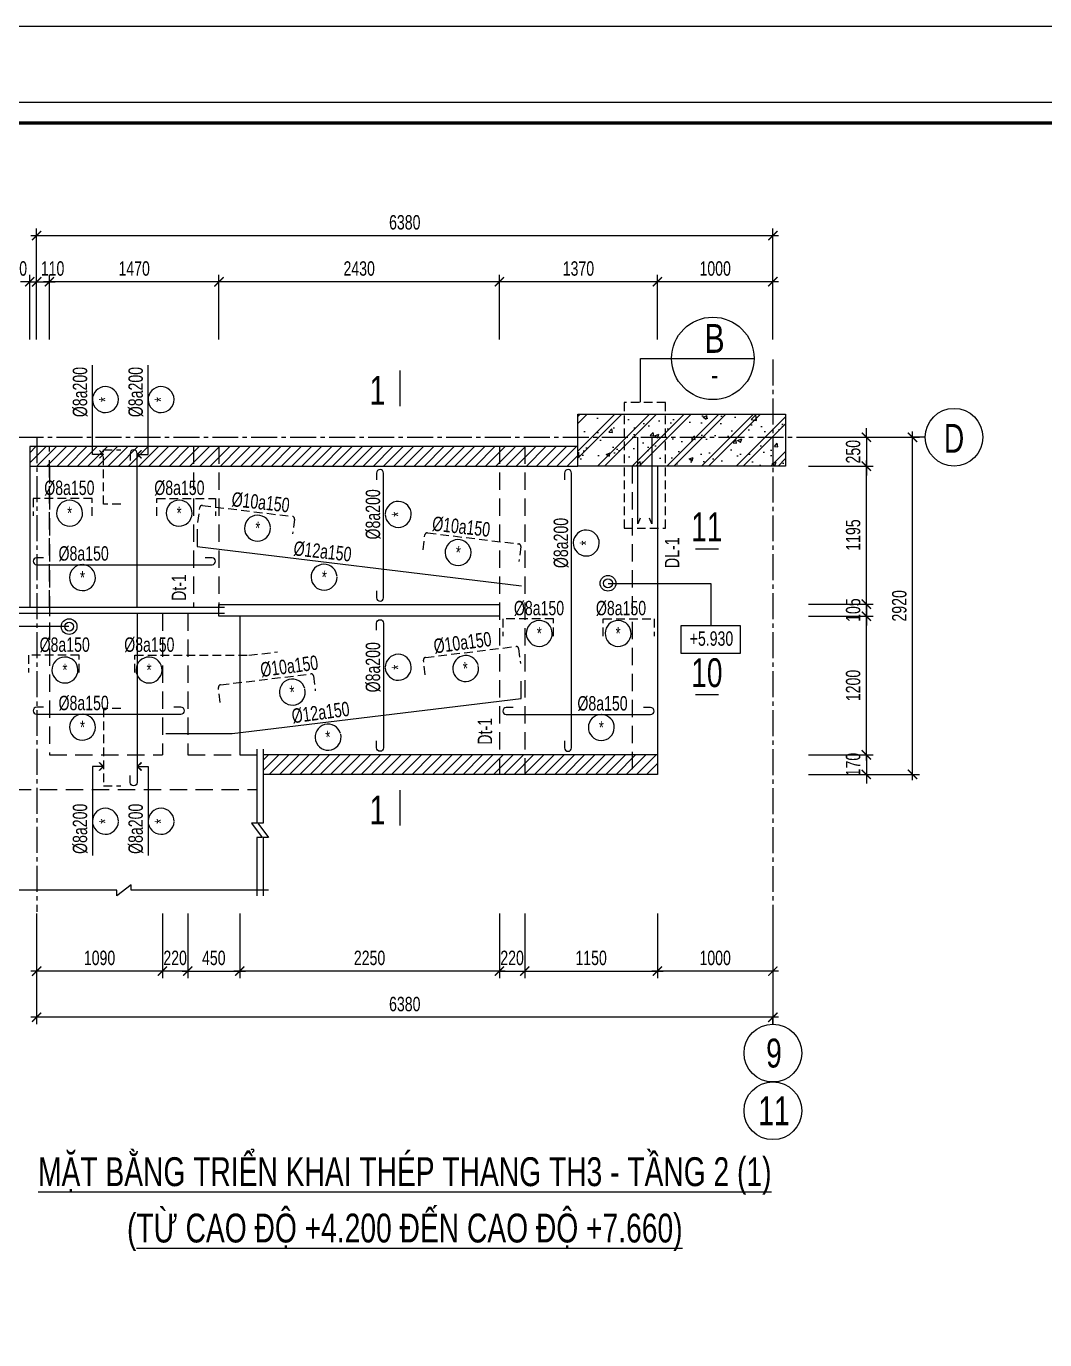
# Model space of a CAD drawing. Header units: millimetres. Extents: x -77370 to 109412, y -14880 to 214694.
# Drawn here: x 5501 to 14327, y 65554 to 76931 of the extents above; entities that cross this region are included whole.
import ezdxf
from ezdxf.enums import TextEntityAlignment as Align

# ---------------------------------------------------------------- set-up
doc = ezdxf.new("R2010")
doc.units = ezdxf.units.MM
doc.header["$LTSCALE"] = 300
doc.header["$MEASUREMENT"] = 0
doc.header["$PDMODE"] = 66
doc.linetypes.add('CENTER2', pattern=[1.125, 0.75, -0.125, 0.125, -0.125])
doc.linetypes.add('HIDDEN', pattern=[0.375, 0.25, -0.125])
doc.layers.get('0').update_dxf_attribs({"linetype": 'CONTINUOUS'})
doc.layers.get('DEFPOINTS').update_dxf_attribs({"linetype": 'CONTINUOUS'})
for name, color, linetype in [('CDC-KHUNGTEN', 7, 'CONTINUOUS'), ('CDC.01.AXIS', 160, 'CENTER2'), ('CDC.02.DIM', 1, 'CONTINUOUS'), ('CDC.03.BORDER', 3, 'CONTINUOUS'), ('CDC.04.HIDDEN', 8, 'HIDDEN'), ('CDC.06.TEXT', 2, 'CONTINUOUS'), ('CDC.09.COLUMN', 4, 'CONTINUOUS'), ('CDC.10.HATCH', 251, 'CONTINUOUS'), ('CDC.11.NOTE', 8, 'CONTINUOUS'), ('CDC.14.STEELNUM', 2, 'CONTINUOUS'), ('KCS_STEEL BOTTOM', 4, 'CONTINUOUS'), ('KCS_STEEL TOP', 4, 'HIDDEN')]:
    doc.layers.add(name, color=color, linetype=linetype)
doc.styles.add('KCS_SMTEXT', font='arial.ttf', dxfattribs={"width": 0.7})
doc.styles.add('SMTEXT', font='arial.ttf', dxfattribs={"width": 0.7})
doc.dimstyles.new('KCS_DIM50', dxfattribs={"dimscale": 2, "dimtxt": 62.5, "dimasz": 40, "dimexe": 30, "dimexo": 0, "dimgap": 25, "dimtad": 1, "dimdec": 0, "dimzin": 13, "dimdsep": 46, "dimtxsty": 'KCS_SMTEXT', "dimblk": 'ARCHTICK', "dimcen": 0, "dimdle": 25, "dimclrd": 1, "dimclre": 1, "dimclrt": 2, "dimadec": 0, "dimazin": 0, "dimtfac": 1, "dimtdec": 0, "dimtix": 1, "dimtmove": 2, "dimatfit": 3, "dimfxl": 1, "dimtolj": 1, "dimtzin": 13, "dimarcsym": 0})
pattern_1 = [(45, (-2630655.8, 965866.525), (-44.1941738, 44.1941738), [])]

# ---------------------------------------------------------------- blocks, each defined once
blk = doc.blocks.new('_ArchTick')
at = {"color": 0, "linetype": 'ByBlock', "const_width": 0.15}
blk.add_lwpolyline([(-0.5, -0.5), (0.5, 0.5)], dxfattribs=at)
blk = doc.blocks.new('*D1')
at = {"layer": 'CDC.02.DIM', "color": 1, "lineweight": -2, "transparency": 16777216}
for p, q in [((5591, 69247), (5591, 68287)), ((11971, 69247), (11971, 68287)), ((12021, 68347), (5541, 68347))]:
    blk.add_line(p, q, dxfattribs=at)
at = {"layer": 'DEFPOINTS', "color": 0, "transparency": 16777216}
for p in [(5591, 69247), (11971, 69247), (5591, 68347)]:
    blk.add_point(p, dxfattribs=at)
at = {"layer": 'CDC.02.DIM', "color": 1, "lineweight": -2, "transparency": 16777216, "xscale": 80, "yscale": 80, "zscale": 80, "rotation": 180}
blk.add_blockref('_ArchTick', (5591, 68347), dxfattribs=at)
at = {"layer": 'CDC.02.DIM', "color": 1, "lineweight": -2, "transparency": 16777216, "xscale": 80, "yscale": 80, "zscale": 80}
blk.add_blockref('_ArchTick', (11971, 68347), dxfattribs=at)
at = {"layer": 'CDC.02.DIM', "color": 2, "transparency": 16777216, "insert": (8781, 68461), "char_height": 125, "attachment_point": 5, "style": 'KCS_SMTEXT'}
blk.add_mtext('\\A1;6380', dxfattribs=at)
blk = doc.blocks.new('*D2')
at = {"layer": 'CDC.02.DIM', "color": 1, "lineweight": -2, "transparency": 16777216}
for p, q in [((6901, 69247), (6901, 68687)), ((7351, 69247), (7351, 68687)), ((6851, 68747), (7401, 68747))]:
    blk.add_line(p, q, dxfattribs=at)
at = {"layer": 'DEFPOINTS', "color": 0, "transparency": 16777216}
for p in [(6901, 69247), (7351, 69247), (7351, 68747)]:
    blk.add_point(p, dxfattribs=at)
at = {"layer": 'CDC.02.DIM', "color": 1, "lineweight": -2, "transparency": 16777216, "xscale": 80, "yscale": 80, "zscale": 80, "rotation": 180}
blk.add_blockref('_ArchTick', (6901, 68747), dxfattribs=at)
at = {"layer": 'CDC.02.DIM', "color": 1, "lineweight": -2, "transparency": 16777216, "xscale": 80, "yscale": 80, "zscale": 80}
blk.add_blockref('_ArchTick', (7351, 68747), dxfattribs=at)
at = {"layer": 'CDC.02.DIM', "color": 2, "transparency": 16777216, "insert": (7126, 68861), "char_height": 125, "attachment_point": 5, "style": 'KCS_SMTEXT'}
blk.add_mtext('\\A1;450', dxfattribs=at)
blk = doc.blocks.new('*D9')
at = {"layer": 'CDC.02.DIM', "color": 1, "lineweight": -2, "transparency": 16777216}
for p, q in [((10971, 69247), (10971, 68687)), ((11971, 69247), (11971, 68687)), ((12021, 68747), (10921, 68747))]:
    blk.add_line(p, q, dxfattribs=at)
at = {"layer": 'DEFPOINTS', "color": 0, "transparency": 16777216}
for p in [(10971, 69247), (11971, 69247), (10971, 68747)]:
    blk.add_point(p, dxfattribs=at)
at = {"layer": 'CDC.02.DIM', "color": 1, "lineweight": -2, "transparency": 16777216, "xscale": 80, "yscale": 80, "zscale": 80, "rotation": 180}
blk.add_blockref('_ArchTick', (10971, 68747), dxfattribs=at)
at = {"layer": 'CDC.02.DIM', "color": 1, "lineweight": -2, "transparency": 16777216, "xscale": 80, "yscale": 80, "zscale": 80}
blk.add_blockref('_ArchTick', (11971, 68747), dxfattribs=at)
at = {"layer": 'CDC.02.DIM', "color": 2, "transparency": 16777216, "insert": (11471, 68861), "char_height": 125, "attachment_point": 5, "style": 'KCS_SMTEXT'}
blk.add_mtext('\\A1;1000', dxfattribs=at)
blk = doc.blocks.new('*D10')
at = {"layer": 'CDC.02.DIM', "color": 1, "lineweight": -2, "transparency": 16777216}
for p, q in [((9821, 69247), (9821, 68687)), ((10971, 69247), (10971, 68687)), ((9771, 68747), (11021, 68747))]:
    blk.add_line(p, q, dxfattribs=at)
at = {"layer": 'DEFPOINTS', "color": 0, "transparency": 16777216}
for p in [(9821, 69247), (10971, 69247), (10971, 68747)]:
    blk.add_point(p, dxfattribs=at)
at = {"layer": 'CDC.02.DIM', "color": 1, "lineweight": -2, "transparency": 16777216, "xscale": 80, "yscale": 80, "zscale": 80, "rotation": 180}
blk.add_blockref('_ArchTick', (9821, 68747), dxfattribs=at)
at = {"layer": 'CDC.02.DIM', "color": 1, "lineweight": -2, "transparency": 16777216, "xscale": 80, "yscale": 80, "zscale": 80}
blk.add_blockref('_ArchTick', (10971, 68747), dxfattribs=at)
at = {"layer": 'CDC.02.DIM', "color": 2, "transparency": 16777216, "insert": (10396, 68861), "char_height": 125, "attachment_point": 5, "style": 'KCS_SMTEXT'}
blk.add_mtext('\\A1;1150', dxfattribs=at)
blk = doc.blocks.new('*D11')
at = {"layer": 'CDC.02.DIM', "color": 1, "lineweight": -2, "transparency": 16777216}
for p, q in [((5591, 69247), (5591, 68687)), ((6681, 69247), (6681, 68687)), ((6731, 68747), (5541, 68747))]:
    blk.add_line(p, q, dxfattribs=at)
at = {"layer": 'DEFPOINTS', "color": 0, "transparency": 16777216}
for p in [(5591, 69247), (6681, 69247), (5591, 68747)]:
    blk.add_point(p, dxfattribs=at)
at = {"layer": 'CDC.02.DIM', "color": 1, "lineweight": -2, "transparency": 16777216, "xscale": 80, "yscale": 80, "zscale": 80, "rotation": 180}
blk.add_blockref('_ArchTick', (5591, 68747), dxfattribs=at)
at = {"layer": 'CDC.02.DIM', "color": 1, "lineweight": -2, "transparency": 16777216, "xscale": 80, "yscale": 80, "zscale": 80}
blk.add_blockref('_ArchTick', (6681, 68747), dxfattribs=at)
at = {"layer": 'CDC.02.DIM', "color": 2, "transparency": 16777216, "insert": (6136, 68861), "char_height": 125, "attachment_point": 5, "style": 'KCS_SMTEXT'}
blk.add_mtext('\\A1;1090', dxfattribs=at)
blk = doc.blocks.new('*D12')
at = {"layer": 'CDC.02.DIM', "color": 1, "lineweight": -2, "transparency": 16777216}
for p, q in [((10971, 74218), (10971, 74778)), ((11971, 74218), (11971, 74778)), ((12021, 74718), (10921, 74718))]:
    blk.add_line(p, q, dxfattribs=at)
at = {"layer": 'DEFPOINTS', "color": 0, "transparency": 16777216}
for p in [(10971, 74718), (10971, 74218), (11971, 74218)]:
    blk.add_point(p, dxfattribs=at)
at = {"layer": 'CDC.02.DIM', "color": 1, "lineweight": -2, "transparency": 16777216, "xscale": 80, "yscale": 80, "zscale": 80, "rotation": 180}
blk.add_blockref('_ArchTick', (10971, 74718), dxfattribs=at)
at = {"layer": 'CDC.02.DIM', "color": 1, "lineweight": -2, "transparency": 16777216, "xscale": 80, "yscale": 80, "zscale": 80}
blk.add_blockref('_ArchTick', (11971, 74718), dxfattribs=at)
at = {"layer": 'CDC.02.DIM', "color": 2, "transparency": 16777216, "insert": (11471, 74832), "char_height": 125, "attachment_point": 5, "style": 'KCS_SMTEXT'}
blk.add_mtext('\\A1;1000', dxfattribs=at)
blk = doc.blocks.new('*D13')
at = {"layer": 'CDC.02.DIM', "color": 1, "lineweight": -2, "transparency": 16777216}
for p, q in [((5541, 75118), (12021, 75118)), ((5591, 74618), (5591, 75178)), ((11971, 74618), (11971, 75178))]:
    blk.add_line(p, q, dxfattribs=at)
at = {"layer": 'DEFPOINTS', "color": 0, "transparency": 16777216}
for p in [(11971, 75118), (5591, 74618), (11971, 74618)]:
    blk.add_point(p, dxfattribs=at)
at = {"layer": 'CDC.02.DIM', "color": 1, "lineweight": -2, "transparency": 16777216, "xscale": 80, "yscale": 80, "zscale": 80, "rotation": 180}
blk.add_blockref('_ArchTick', (5591, 75118), dxfattribs=at)
at = {"layer": 'CDC.02.DIM', "color": 1, "lineweight": -2, "transparency": 16777216, "xscale": 80, "yscale": 80, "zscale": 80}
blk.add_blockref('_ArchTick', (11971, 75118), dxfattribs=at)
at = {"layer": 'CDC.02.DIM', "color": 2, "transparency": 16777216, "insert": (8781, 75232), "char_height": 125, "attachment_point": 5, "style": 'KCS_SMTEXT'}
blk.add_mtext('\\A1;6380', dxfattribs=at)
blk = doc.blocks.new('*D14')
at = {"layer": 'CDC.02.DIM', "color": 1, "lineweight": -2, "transparency": 16777216}
for p, q in [((7171, 74218), (7171, 74778)), ((9601, 74218), (9601, 74778)), ((9651, 74718), (7121, 74718))]:
    blk.add_line(p, q, dxfattribs=at)
at = {"layer": 'DEFPOINTS', "color": 0, "transparency": 16777216}
for p in [(7171, 74718), (7171, 74218), (9601, 74218)]:
    blk.add_point(p, dxfattribs=at)
at = {"layer": 'CDC.02.DIM', "color": 1, "lineweight": -2, "transparency": 16777216, "xscale": 80, "yscale": 80, "zscale": 80, "rotation": 180}
blk.add_blockref('_ArchTick', (7171, 74718), dxfattribs=at)
at = {"layer": 'CDC.02.DIM', "color": 1, "lineweight": -2, "transparency": 16777216, "xscale": 80, "yscale": 80, "zscale": 80}
blk.add_blockref('_ArchTick', (9601, 74718), dxfattribs=at)
at = {"layer": 'CDC.02.DIM', "color": 2, "transparency": 16777216, "insert": (8386, 74832), "char_height": 125, "attachment_point": 5, "style": 'KCS_SMTEXT'}
blk.add_mtext('\\A1;2430', dxfattribs=at)
blk = doc.blocks.new('*D15')
at = {"layer": 'CDC.02.DIM', "color": 1, "lineweight": -2, "transparency": 16777216}
for p, q in [((9601, 74218), (9601, 74778)), ((10971, 74218), (10971, 74778)), ((11021, 74718), (9551, 74718))]:
    blk.add_line(p, q, dxfattribs=at)
at = {"layer": 'DEFPOINTS', "color": 0, "transparency": 16777216}
for p in [(9601, 74718), (9601, 74218), (10971, 74218)]:
    blk.add_point(p, dxfattribs=at)
at = {"layer": 'CDC.02.DIM', "color": 1, "lineweight": -2, "transparency": 16777216, "xscale": 80, "yscale": 80, "zscale": 80, "rotation": 180}
blk.add_blockref('_ArchTick', (9601, 74718), dxfattribs=at)
at = {"layer": 'CDC.02.DIM', "color": 1, "lineweight": -2, "transparency": 16777216, "xscale": 80, "yscale": 80, "zscale": 80}
blk.add_blockref('_ArchTick', (10971, 74718), dxfattribs=at)
at = {"layer": 'CDC.02.DIM', "color": 2, "transparency": 16777216, "insert": (10286, 74832), "char_height": 125, "attachment_point": 5, "style": 'KCS_SMTEXT'}
blk.add_mtext('\\A1;1370', dxfattribs=at)
blk = doc.blocks.new('*D16')
at = {"layer": 'CDC.02.DIM', "color": 1, "lineweight": -2, "transparency": 16777216}
for p, q in [((5701, 74218), (5701, 74778)), ((7171, 74218), (7171, 74778)), ((7221, 74718), (5651, 74718))]:
    blk.add_line(p, q, dxfattribs=at)
at = {"layer": 'DEFPOINTS', "color": 0, "transparency": 16777216}
for p in [(5701, 74718), (5701, 74218), (7171, 74218)]:
    blk.add_point(p, dxfattribs=at)
at = {"layer": 'CDC.02.DIM', "color": 1, "lineweight": -2, "transparency": 16777216, "xscale": 80, "yscale": 80, "zscale": 80, "rotation": 180}
blk.add_blockref('_ArchTick', (5701, 74718), dxfattribs=at)
at = {"layer": 'CDC.02.DIM', "color": 1, "lineweight": -2, "transparency": 16777216, "xscale": 80, "yscale": 80, "zscale": 80}
blk.add_blockref('_ArchTick', (7171, 74718), dxfattribs=at)
at = {"layer": 'CDC.02.DIM', "color": 2, "transparency": 16777216, "insert": (6436, 74832), "char_height": 125, "attachment_point": 5, "style": 'KCS_SMTEXT'}
blk.add_mtext('\\A1;1470', dxfattribs=at)
blk = doc.blocks.new('*D17')
at = {"layer": 'CDC.02.DIM', "color": 1, "lineweight": -2, "transparency": 16777216}
for p, q in [((5531, 74218), (5531, 74778)), ((5591, 74218), (5591, 74778)), ((5531, 74718), (5451, 74718)), ((5531, 74718), (5591, 74718)), ((5591, 74718), (5671, 74718))]:
    blk.add_line(p, q, dxfattribs=at)
at = {"layer": 'DEFPOINTS', "color": 0, "transparency": 16777216}
for p in [(5591, 74718), (5531, 74218), (5591, 74218)]:
    blk.add_point(p, dxfattribs=at)
at = {"layer": 'CDC.02.DIM', "color": 1, "lineweight": -2, "transparency": 16777216, "xscale": 80, "yscale": 80, "zscale": 80}
blk.add_blockref('_ArchTick', (5531, 74718), dxfattribs=at)
at = {"layer": 'CDC.02.DIM', "color": 1, "lineweight": -2, "transparency": 16777216, "xscale": 80, "yscale": 80, "zscale": 80, "rotation": 180}
blk.add_blockref('_ArchTick', (5591, 74718), dxfattribs=at)
at = {"layer": 'CDC.02.DIM', "color": 2, "transparency": 16777216, "insert": (5440, 74832), "char_height": 125, "attachment_point": 5, "style": 'KCS_SMTEXT'}
blk.add_mtext('\\A1;60', dxfattribs=at)
blk = doc.blocks.new('*D18')
at = {"layer": 'CDC.02.DIM', "color": 1, "lineweight": -2, "transparency": 16777216}
for p, q in [((5591, 74218), (5591, 74778)), ((5701, 74218), (5701, 74778)), ((5541, 74718), (5751, 74718))]:
    blk.add_line(p, q, dxfattribs=at)
at = {"layer": 'DEFPOINTS', "color": 0, "transparency": 16777216}
for p in [(5701, 74718), (5591, 74218), (5701, 74218)]:
    blk.add_point(p, dxfattribs=at)
at = {"layer": 'CDC.02.DIM', "color": 1, "lineweight": -2, "transparency": 16777216, "xscale": 80, "yscale": 80, "zscale": 80, "rotation": 180}
blk.add_blockref('_ArchTick', (5591, 74718), dxfattribs=at)
at = {"layer": 'CDC.02.DIM', "color": 1, "lineweight": -2, "transparency": 16777216, "xscale": 80, "yscale": 80, "zscale": 80}
blk.add_blockref('_ArchTick', (5701, 74718), dxfattribs=at)
at = {"layer": 'CDC.02.DIM', "color": 2, "transparency": 16777216, "insert": (5729, 74832), "char_height": 125, "attachment_point": 5, "style": 'KCS_SMTEXT'}
blk.add_mtext('\\A1;110', dxfattribs=at)
blk = doc.blocks.new('*D19')
at = {"layer": 'CDC.02.DIM', "color": 1, "lineweight": -2, "transparency": 16777216}
for p, q in [((9601, 69247), (9601, 68687)), ((9821, 69247), (9821, 68687)), ((9601, 68747), (9521, 68747)), ((9601, 68747), (9821, 68747)), ((9821, 68747), (9901, 68747))]:
    blk.add_line(p, q, dxfattribs=at)
at = {"layer": 'DEFPOINTS', "color": 0, "transparency": 16777216}
for p in [(9601, 69247), (9821, 69247), (9821, 68747)]:
    blk.add_point(p, dxfattribs=at)
at = {"layer": 'CDC.02.DIM', "color": 1, "lineweight": -2, "transparency": 16777216, "xscale": 80, "yscale": 80, "zscale": 80}
blk.add_blockref('_ArchTick', (9601, 68747), dxfattribs=at)
at = {"layer": 'CDC.02.DIM', "color": 1, "lineweight": -2, "transparency": 16777216, "xscale": 80, "yscale": 80, "zscale": 80, "rotation": 180}
blk.add_blockref('_ArchTick', (9821, 68747), dxfattribs=at)
at = {"layer": 'CDC.02.DIM', "color": 2, "transparency": 16777216, "insert": (9711, 68861), "char_height": 125, "attachment_point": 5, "style": 'KCS_SMTEXT'}
blk.add_mtext('\\A1;220', dxfattribs=at)
blk = doc.blocks.new('*D20')
at = {"layer": 'CDC.02.DIM', "color": 1, "lineweight": -2, "transparency": 16777216}
for p, q in [((6681, 69247), (6681, 68687)), ((6901, 69247), (6901, 68687)), ((6681, 68747), (6601, 68747)), ((6901, 68747), (6681, 68747)), ((6901, 68747), (6981, 68747))]:
    blk.add_line(p, q, dxfattribs=at)
at = {"layer": 'DEFPOINTS', "color": 0, "transparency": 16777216}
for p in [(6681, 69247), (6901, 69247), (6681, 68747)]:
    blk.add_point(p, dxfattribs=at)
at = {"layer": 'CDC.02.DIM', "color": 1, "lineweight": -2, "transparency": 16777216, "xscale": 80, "yscale": 80, "zscale": 80}
blk.add_blockref('_ArchTick', (6681, 68747), dxfattribs=at)
at = {"layer": 'CDC.02.DIM', "color": 1, "lineweight": -2, "transparency": 16777216, "xscale": 80, "yscale": 80, "zscale": 80, "rotation": 180}
blk.add_blockref('_ArchTick', (6901, 68747), dxfattribs=at)
at = {"layer": 'CDC.02.DIM', "color": 2, "transparency": 16777216, "insert": (6791, 68861), "char_height": 125, "attachment_point": 5, "style": 'KCS_SMTEXT'}
blk.add_mtext('\\A1;220', dxfattribs=at)
blk = doc.blocks.new('*D131')
at = {"layer": 'CDC.02.DIM', "color": 1, "lineweight": -2, "transparency": 16777216}
for p, q in [((7351, 69247), (7351, 68687)), ((9601, 69247), (9601, 68687)), ((9651, 68747), (7301, 68747))]:
    blk.add_line(p, q, dxfattribs=at)
at = {"layer": 'DEFPOINTS', "color": 0, "transparency": 16777216}
for p in [(7351, 69247), (9601, 69247), (7351, 68747)]:
    blk.add_point(p, dxfattribs=at)
at = {"layer": 'CDC.02.DIM', "color": 1, "lineweight": -2, "transparency": 16777216, "xscale": 80, "yscale": 80, "zscale": 80, "rotation": 180}
blk.add_blockref('_ArchTick', (7351, 68747), dxfattribs=at)
at = {"layer": 'CDC.02.DIM', "color": 1, "lineweight": -2, "transparency": 16777216, "xscale": 80, "yscale": 80, "zscale": 80}
blk.add_blockref('_ArchTick', (9601, 68747), dxfattribs=at)
at = {"layer": 'CDC.02.DIM', "color": 2, "transparency": 16777216, "insert": (8476, 68861), "char_height": 125, "attachment_point": 5, "style": 'KCS_SMTEXT'}
blk.add_mtext('\\A1;2250', dxfattribs=at)
blk = doc.blocks.new('*D144')
at = {"layer": 'CDC.02.DIM', "color": 1, "lineweight": -2, "transparency": 16777216}
for p, q in [((12781, 71876), (12781, 73171)), ((12281, 73121), (12841, 73121)), ((12281, 71926), (12841, 71926))]:
    blk.add_line(p, q, dxfattribs=at)
at = {"layer": 'DEFPOINTS', "color": 0, "transparency": 16777216}
for p in [(12281, 73121), (12781, 73121), (12281, 71926)]:
    blk.add_point(p, dxfattribs=at)
at = {"layer": 'CDC.02.DIM', "color": 1, "lineweight": -2, "transparency": 16777216, "xscale": 80, "yscale": 80, "zscale": 80}
for p, rotation in [((12781, 73121), 90), ((12781, 71926), 270)]:
    blk.add_blockref('_ArchTick', p, dxfattribs=dict(at, rotation=rotation))
at = {"layer": 'CDC.02.DIM', "color": 2, "transparency": 16777216, "insert": (12667, 72524), "char_height": 125, "attachment_point": 5, "rotation": 90, "style": 'KCS_SMTEXT'}
blk.add_mtext('\\A1;1195', dxfattribs=at)
blk = doc.blocks.new('*D145')
at = {"layer": 'CDC.02.DIM', "color": 1, "lineweight": -2, "transparency": 16777216}
for p, q in [((12281, 71926), (12841, 71926)), ((12781, 71926), (12781, 72006)), ((12781, 71926), (12781, 71821)), ((12281, 71821), (12841, 71821)), ((12781, 71821), (12781, 71741))]:
    blk.add_line(p, q, dxfattribs=at)
at = {"layer": 'DEFPOINTS', "color": 0, "transparency": 16777216}
for p in [(12281, 71926), (12281, 71821), (12781, 71821)]:
    blk.add_point(p, dxfattribs=at)
at = {"layer": 'CDC.02.DIM', "color": 1, "lineweight": -2, "transparency": 16777216, "xscale": 80, "yscale": 80, "zscale": 80}
for p, rotation in [((12781, 71926), 270), ((12781, 71821), 90)]:
    blk.add_blockref('_ArchTick', p, dxfattribs=dict(at, rotation=rotation))
at = {"layer": 'CDC.02.DIM', "color": 2, "transparency": 16777216, "insert": (12667, 71874), "char_height": 125, "attachment_point": 5, "rotation": 90, "style": 'KCS_SMTEXT'}
blk.add_mtext('\\A1;105', dxfattribs=at)
blk = doc.blocks.new('*D146')
at = {"layer": 'CDC.02.DIM', "color": 1, "lineweight": -2, "transparency": 16777216}
for p, q in [((12281, 71821), (12841, 71821)), ((12781, 70571), (12781, 71871)), ((12281, 70621), (12841, 70621))]:
    blk.add_line(p, q, dxfattribs=at)
at = {"layer": 'DEFPOINTS', "color": 0, "transparency": 16777216}
for p in [(12281, 71821), (12781, 71821), (12281, 70621)]:
    blk.add_point(p, dxfattribs=at)
at = {"layer": 'CDC.02.DIM', "color": 1, "lineweight": -2, "transparency": 16777216, "xscale": 80, "yscale": 80, "zscale": 80}
for p, rotation in [((12781, 71821), 90), ((12781, 70621), 270)]:
    blk.add_blockref('_ArchTick', p, dxfattribs=dict(at, rotation=rotation))
at = {"layer": 'CDC.02.DIM', "color": 2, "transparency": 16777216, "insert": (12667, 71221), "char_height": 125, "attachment_point": 5, "rotation": 90, "style": 'KCS_SMTEXT'}
blk.add_mtext('\\A1;1200', dxfattribs=at)
blk = doc.blocks.new('*D147')
at = {"layer": 'CDC.02.DIM', "color": 1, "lineweight": -2, "transparency": 16777216}
for p, q in [((13181, 70401), (13181, 73421)), ((12681, 73371), (13241, 73371)), ((12681, 70451), (13241, 70451))]:
    blk.add_line(p, q, dxfattribs=at)
at = {"layer": 'DEFPOINTS', "color": 0, "transparency": 16777216}
for p in [(12681, 73371), (13181, 73371), (12681, 70451)]:
    blk.add_point(p, dxfattribs=at)
at = {"layer": 'CDC.02.DIM', "color": 1, "lineweight": -2, "transparency": 16777216, "xscale": 80, "yscale": 80, "zscale": 80}
for p, rotation in [((13181, 73371), 90), ((13181, 70451), 270)]:
    blk.add_blockref('_ArchTick', p, dxfattribs=dict(at, rotation=rotation))
at = {"layer": 'CDC.02.DIM', "color": 2, "transparency": 16777216, "insert": (13067, 71911), "char_height": 125, "attachment_point": 5, "rotation": 90, "style": 'KCS_SMTEXT'}
blk.add_mtext('\\A1;2920', dxfattribs=at)
blk = doc.blocks.new('*D148')
at = {"layer": 'CDC.02.DIM', "color": 1, "lineweight": -2, "transparency": 16777216}
for p, q in [((12781, 73371), (12781, 73451)), ((12281, 73371), (12841, 73371)), ((12781, 73371), (12781, 73121)), ((12281, 73121), (12841, 73121)), ((12781, 73121), (12781, 73041))]:
    blk.add_line(p, q, dxfattribs=at)
at = {"layer": 'DEFPOINTS', "color": 0, "transparency": 16777216}
for p in [(12281, 73371), (12281, 73121), (12781, 73121)]:
    blk.add_point(p, dxfattribs=at)
at = {"layer": 'CDC.02.DIM', "color": 1, "lineweight": -2, "transparency": 16777216, "xscale": 80, "yscale": 80, "zscale": 80}
for p, rotation in [((12781, 73371), 270), ((12781, 73121), 90)]:
    blk.add_blockref('_ArchTick', p, dxfattribs=dict(at, rotation=rotation))
at = {"layer": 'CDC.02.DIM', "color": 2, "transparency": 16777216, "insert": (12667, 73246), "char_height": 125, "attachment_point": 5, "rotation": 90, "style": 'KCS_SMTEXT'}
blk.add_mtext('\\A1;250', dxfattribs=at)
blk = doc.blocks.new('*D149')
at = {"layer": 'CDC.02.DIM', "color": 1, "lineweight": -2, "transparency": 16777216}
for p, q in [((12781, 70621), (12781, 70701)), ((12281, 70621), (12841, 70621)), ((12781, 70621), (12781, 70451)), ((12281, 70451), (12841, 70451)), ((12781, 70451), (12781, 70371))]:
    blk.add_line(p, q, dxfattribs=at)
at = {"layer": 'DEFPOINTS', "color": 0, "transparency": 16777216}
for p in [(12281, 70621), (12281, 70451), (12781, 70451)]:
    blk.add_point(p, dxfattribs=at)
at = {"layer": 'CDC.02.DIM', "color": 1, "lineweight": -2, "transparency": 16777216, "xscale": 80, "yscale": 80, "zscale": 80}
for p, rotation in [((12781, 70621), 270), ((12781, 70451), 90)]:
    blk.add_blockref('_ArchTick', p, dxfattribs=dict(at, rotation=rotation))
at = {"layer": 'CDC.02.DIM', "color": 2, "transparency": 16777216, "insert": (12667, 70536), "char_height": 125, "attachment_point": 5, "rotation": 90, "style": 'KCS_SMTEXT'}
blk.add_mtext('\\A1;170', dxfattribs=at)
blk = doc.blocks.new('Khung tên chuẩn')
at = {"layer": 'CDC-KHUNGTEN', "color": 8}
blk.add_lwpolyline([(75096, 1100), (83000, 1100), (83000, 58300), (3000, 58300), (3000, 1100), (75096, 1100)], dxfattribs=at)
at = {"layer": 'CDC-KHUNGTEN', "color": 255, "lineweight": 60}
blk.add_lwpolyline([(74900, 1400), (74900, 58000), (3300, 58000), (3300, 1400), (74900, 1400)], close=True, dxfattribs=at)
at = {"layer": 'DEFPOINTS', "color": 1, "ltscale": 0.2}
blk.add_lwpolyline([(0, 0), (0, 59400), (84100, 59400), (84100, 0), (0, 0)], close=True, dxfattribs=at)

msp = doc.modelspace()

# ---------------------------------------------------------------- hatches: boundary and pattern name
at = {"layer": 'CDC.10.HATCH'}
h = msp.add_hatch(dxfattribs=at)
h.set_pattern_fill('BT-01', color=256, scale=50, style=0, pattern_type=2)
h.set_pattern_definition([(50, (-517305.58, -211576.25), (358.63009, -31.37607), [37.5, -412.5]), (355, (-517305.6, -211576.25), (-69.37567, 376.09607), [30, -330]), (100.4514, (-517275.7, -211578.86), (289.2547, 344.71977), [31.8701, -350.57106]), (46.1842, (-517305.6, -211476.25), (533.62052, -82.7595), [56.25, -618.75]), (96.6356, (-517261.1, -211483.14), (467.33135, 487.05894), [47.80514, -525.8565]), (351.1842, (-517305.6, -211476.25), (467.33097, 487.0593), [45, -495]), (21, (-517255.58, -211501.25), (298.45353, -201.30945), [37.5, -412.5]), (326, (-517255.6, -211501.25), (121.65767, 362.57502), [30, -330]), (71.4514, (-517230.7, -211518.02), (420.11131, 161.26525), [31.8701, -350.57106]), (37.5, (-517305.58, -211576.25), (6.079928, 166.446927), [0, -326, 0, -335, 0, -331.25]), (7.5, (-517305.58, -211576.25), (131.53477, 197.205856), [0, -191, 0, -318.5, 0, -126.25]), (327.5, (-517417.08, -211576.25), (266.911218, -11.277436), [0, -125, 0, -390, 0, -517.5]), (317.5, (-517467.08, -211576.25), (291.593085, 50.05249), [0, -162.5, 0, -259, 0, -367.5]), (45, (-517305.58, -211576.25), (-150.26019, 150.26019), []), (45, (-517305.58, -211515), (-150.26019, 150.26019), [])])
h.paths.add_polyline_path([(10281.1, 73121.2), (12081.1, 73121.2), (12081.1, 73571.2), (10281.1, 73571.2)])
h = msp.add_hatch(dxfattribs=at)
h.set_pattern_fill('ANSI31', color=256, scale=500, style=0)
h.set_pattern_definition(pattern_1)
h.paths.add_polyline_path([(5591.1, 73291.2), (5531.3, 73291.2), (5531.3, 73121.2), (5591.1, 73121.2)])
h.paths.add_polyline_path([(5701.3, 73291.2), (5591.1, 73291.2), (5591.1, 73121.2), (5701.3, 73121.2)])
h.paths.add_polyline_path([(6951.1, 73291.2), (5701.3, 73291.2), (5701.3, 73121.2), (6951.1, 73121.2)])
h.paths.add_polyline_path([(7171.1, 73291.2), (6951.1, 73291.2), (6951.1, 73121.2), (7171.1, 73121.2)])
h.paths.add_polyline_path([(9601.1, 73291.2), (7171.1, 73291.2), (7171.1, 73121.2), (9601.1, 73121.2)])
h.paths.add_polyline_path([(9821.1, 73291.2), (9601.1, 73291.2), (9601.1, 73121.2), (9821.1, 73121.2)])
h.paths.add_polyline_path([(10281.1, 73291.2), (9821.1, 73291.2), (9821.1, 73121.2), (10281.1, 73121.2)])
h = msp.add_hatch(dxfattribs=at)
h.set_pattern_fill('ANSI31', color=256, scale=500, style=0)
h.set_pattern_definition(pattern_1)
h.paths.add_polyline_path([(9601.1, 70621.2), (7553.2, 70621.2), (7553.2, 70451.2), (9601.1, 70451.2)])
h.paths.add_polyline_path([(9821.1, 70621.2), (9601.1, 70621.2), (9601.1, 70451.2), (9821.1, 70451.2)])
h.paths.add_polyline_path([(10751.1, 70621.2), (9821.1, 70621.2), (9821.1, 70451.2), (10751.1, 70451.2)])
h.paths.add_polyline_path([(10971.1, 70621.2), (10751.1, 70621.2), (10751.1, 70451.2), (10971.1, 70451.2)])

# ---------------------------------------------------------------- linework, layer by layer
at = {"layer": 'CDC.01.AXIS'}
for p, q in [((11971.1, 74044.9), (11971.1, 69214.5)), ((4075.9, 73371.2), (12512.4, 73371.2)), ((5591.1, 73371.2), (5591.1, 69259.2))]:
    msp.add_line(p, q, dxfattribs=at)
at = {"layer": 'CDC.02.DIM'}
for p, q in [((13291.2, 73371.3, 0), (13181.2, 73371.3, 0)), ((11971.1, 68287.2), (11971.1, 68342.2))]:
    msp.add_line(p, q, dxfattribs=at)
for points in [[(10544.1, 72105.6), (11432.3, 72105.6), (11432.3, 71737.5)], [(5870.7, 71730.6), (4848.4, 71730.6), (4848.4, 71525.9)]]:
    msp.add_lwpolyline(points, dxfattribs=at)
msp.add_lwpolyline([(11174.3, 71500), (11690.3, 71500), (11690.3, 71737.5), (11174.3, 71737.5)], close=True, dxfattribs=at)
for centre, radius in [((13541.2, 73371.3, 0), 250), ((10542.2, 72106.2), 68), ((5872.5, 71731.2), 68), ((11971.1, 68037.2), 250), ((11971.1, 67537.2), 250)]:
    msp.add_circle(centre, radius, dxfattribs=at)
at = {"layer": 'CDC.02.DIM', "color": 3}
for centre in [(10542.2, 72106.2), (5872.5, 71731.2)]:
    msp.add_circle(centre, 38.3, dxfattribs=at)
at = {"layer": 'CDC.03.BORDER'}
for p, q in [((5531.1, 73291.2), (5531.1, 71897.7)), ((5531.3, 73121.2), (10281.1, 73121.2)), ((10971.1, 73121.2), (10971.1, 70451.2)), ((7351.1, 71821.2), (7351.1, 70621.2)), ((10971.1, 70621.2), (7553.2, 70621.2)), ((10971.1, 70621.2), (10971.1, 70451.2)), ((10971.1, 70451.2), (7553.2, 70451.2))]:
    msp.add_line(p, q, dxfattribs=at)
for points in [[(10281.1, 73291.2), (5531.3, 73291.2)], [(7171.1, 71821.2), (7171.1, 71921.2), (9601.1, 71921.2), (9601.1, 71821.2), (7171.1, 71821.2)]]:
    msp.add_lwpolyline(points, dxfattribs=at)
at = {"layer": 'CDC.04.HIDDEN', "ltscale": 2}
for p, q in [((5701.3, 71897.7), (5701.3, 73291.2)), ((6951.1, 73291.2), (6951.1, 71897.7)), ((7171.1, 73291.2), (7171.1, 71897.7)), ((9601.1, 73291.2), (9601.1, 70451.2)), ((9821.1, 73291.2), (9821.1, 70451.2)), ((5701.1, 73121.2), (5701.1, 71897.7)), ((10751.1, 73121.2), (10751.1, 70451.2)), ((5701.1, 71990.9), (5701.1, 70621.2)), ((5701.1, 71844.4), (5701.1, 71820.5)), ((6681.1, 71844.4), (6681.1, 70621.2)), ((6901.1, 71844.4), (6901.1, 70621.2)), ((5701.1, 70621.2), (6681.1, 70621.2)), ((6901.1, 70621.2), (7498.2, 70621.2)), ((4268.9, 70321.2), (7498.2, 70321.2))]:
    msp.add_line(p, q, dxfattribs=at)
at = {"layer": 'CDC.06.TEXT', "color": 4, "linetype": 'ByBlock'}
for p, q in [((8738.6, 73948.7), (8738.6, 73641.9)), ((11501.1, 72401.6), (11300.9, 72401.6)), ((11501.1, 71138.8), (11300.9, 71138.8)), ((8738.6, 70314.4), (8738.6, 70007.6))]:
    msp.add_line(p, q, dxfattribs=at)
at = {"layer": 'CDC.06.TEXT', "color": 8}
msp.add_line((11093.6, 74054.4), (11807.8, 74054.4), dxfattribs=at)
msp.add_circle((11450.7, 74054.4), 357.1, dxfattribs=at)
at = {"layer": 'CDC.09.COLUMN'}
msp.add_lwpolyline([(12081.1, 73571.2), (12081.1, 73121.2), (10281.1, 73121.2), (10281.1, 73571.2)], close=True, dxfattribs=at)
at = {"layer": 'CDC.11.NOTE'}
for points in [[(6170.7, 73223.2), (6136.6, 73257.3), (6134.3, 73255.1), (6167.5, 73223.2), (6134.3, 73191.3), (6136.6, 73189), (6170.7, 73223.2), (6075, 73223.2), (6075, 73994.5)], [(10824.6, 73674), (10824.6, 74054.4), (11093.6, 74054.4)], [(6170.7, 70519.3), (6136.6, 70485.1), (6134.3, 70487.4), (6167.5, 70519.3), (6134.3, 70551.1), (6136.6, 70553.4), (6170.7, 70519.3), (6075, 70519.3), (6075, 69747.9)]]:
    msp.add_lwpolyline(points, dxfattribs=at)
at = {"layer": 'CDC.11.NOTE', "elevation": 0}
for points in [[(6461.7, 73223.2), (6495.9, 73257.3), (6498.2, 73255.1), (6465, 73223.2), (6498.2, 73191.3), (6495.9, 73189), (6461.7, 73223.2), (6557.4, 73223.2), (6557.4, 73994.5)], [(6461.7, 70519.3), (6495.9, 70485.1), (6498.2, 70487.4), (6465, 70519.3), (6498.2, 70551.1), (6495.9, 70553.4), (6461.7, 70519.3), (6557.4, 70519.3), (6557.4, 69747.9)]]:
    msp.add_lwpolyline(points, dxfattribs=at)
at = {"layer": 'CDC.11.NOTE', "linetype": 'HIDDEN'}
msp.add_lwpolyline([(11041.1, 73671.2), (10681.1, 73671.2), (10681.1, 72584.5), (11041.1, 72584.5)], close=True, dxfattribs=at)
at = {"layer": 'CDC.11.NOTE', "color": 1}
for points in [[(7218, 71897.7), (5333.5, 71897.7), (5333.5, 71944.6), (5208.5, 71850.8), (5208.5, 71897.7), (4149.9, 71897.7)], [(7218, 71844.4), (5333.5, 71844.4), (5333.5, 71891.2), (5208.5, 71797.5), (5208.5, 71844.4), (4149.9, 71844.4)], [(7498.2, 70668.1), (7498.2, 70029.9), (7451.4, 70029.9), (7545.1, 69904.9), (7498.2, 69904.9), (7498.2, 69400.4)], [(7553.2, 70668.1), (7553.2, 70029.9), (7506.4, 70029.9), (7600.1, 69904.9), (7553.2, 69904.9), (7553.2, 69400.4)], [(7600.1, 69447.2), (6409.4, 69447.2), (6409.4, 69494.1), (6284.4, 69400.4), (6284.4, 69447.2), (4222, 69447.2)]]:
    msp.add_lwpolyline(points, dxfattribs=at)
at = {"layer": 'CDC.14.STEELNUM', "color": 8}
for centre, start, end in [((6186.9, 73697.5), 2.29244, 0), ((6669.3, 73697.5), 2.29244, 0), ((5876.8, 72713.8, 0), 92.29244, 90), ((6825.4, 72713.8, 0), 90, 87.70756), ((8724.7, 72703.3), 180, 177.70756), ((7505, 72583.8), 2.29244, 0), ((9243.1, 72372.6), 2.29244, 0), ((10353.6, 72455.3), 180, 177.70756), ((5988.2, 72155.2, 0), 90, 87.70756), ((8081.6, 72159.3), 2.29244, 0), ((9946.8, 71671.8, 0), 92.29244, 90), ((10630, 71671.8, 0), 90, 87.70756), ((5836.3, 71355.3, 0), 92.29244, 90), ((6565, 71355.3, 0), 90, 87.70756), ((8724.7, 71378.9), 182.29244, 180), ((9308.5, 71368), 16.15115, 13.85871), ((7806.8, 71163.7), 16.15115, 13.85871), ((5988.2, 70860, 0), 90, 87.70756), ((8117, 70773.5), 16.15115, 13.85871), ((10484.6, 70857, 0), 90, 87.70756), ((6186.9, 70045), 0, 357.70756), ((6669.3, 70045), 0, 357.70756)]:
    msp.add_arc(centre, 112.5, start, end, dxfattribs=at)
at = {"layer": 'KCS_STEEL BOTTOM', "elevation": 0}
for points in [[(10821.6, 72669.8), (10801.1, 72621.2), (10801.1, 73371.2)], [(10921.1, 73371.2), (10921.1, 72622.7), (10901.8, 72669.8)]]:
    msp.add_lwpolyline(points, dxfattribs=at)
at = {"layer": 'KCS_STEEL BOTTOM', "color": 4, "elevation": 0}
for points in [[(6461.7, 71900), (6461.7, 73231.2, 1), (6401.7, 73231.2), (6401.7, 73171.2)], [(8537.2, 72041.2), (8537.2, 71981.2, 1), (8597.2, 71981.2), (8597.2, 73061.2, 1), (8537.2, 73061.2), (8537.2, 73001.2)], [(10166.1, 70741.2), (10166.1, 70681.2, 1), (10226.1, 70681.2), (10226.1, 73061.2, 1), (10166.1, 73061.2), (10166.1, 73001.2)], [(5651.1, 72327.6), (5591.1, 72327.6, 1), (5591.1, 72267.6), (7111.1, 72267.6, 1), (7111.1, 72327.6), (7051.1, 72327.6)], [(6461.7, 71842.5), (6461.7, 70381.2, -1), (6401.7, 70381.2), (6401.7, 70441.2)], [(8537.2, 71701.2), (8537.2, 71761.2, -1), (8597.2, 71761.2), (8597.2, 70681.2, -1), (8537.2, 70681.2), (8537.2, 70741.2)], [(6711.1, 70805), (7281.5, 70805, 0.0302442), (7284.6, 70805.2), (9790.1, 71109.7), (9790.1, 71259.7)], [(5651.1, 71032.4), (5591.1, 71032.4, 1), (5591.1, 70972.4), (6841.1, 70972.4, 1), (6841.1, 71032.4), (6781.1, 71032.4)], [(9721.1, 71029.4), (9661.1, 71029.4, 1), (9661.1, 70969.4), (10911.1, 70969.4, 1), (10911.1, 71029.4), (10851.1, 71029.4)]]:
    msp.add_lwpolyline(points, format="xyb", dxfattribs=at)
at = {"layer": 'KCS_STEEL BOTTOM', "color": 4}
msp.add_lwpolyline([(6980.8, 72575.9), (6980.8, 72425.9), (9791.3, 72084.3)], dxfattribs=at)
at = {"layer": 'KCS_STEEL TOP'}
for points in [[(6320.7, 72792.7), (6170.7, 72792.7), (6170.7, 73261.2), (6320.7, 73261.2)], [(6320.7, 71021.2), (6170.7, 71021.2), (6170.7, 70351.2), (6320.7, 70351.2)]]:
    msp.add_lwpolyline(points, dxfattribs=at)
at = {"layer": 'KCS_STEEL TOP', "elevation": 0}
for points in [[(6071.1, 72691.3), (6071.1, 72841.3), (5561.1, 72841.3), (5561.1, 72691.3)], [(6631.1, 72691.3), (6631.1, 72841.3), (7141.1, 72841.3), (7141.1, 72691.3)], [(10071.1, 71649.3), (10071.1, 71799.3), (9631.1, 71799.3), (9631.1, 71649.3)], [(10501.1, 71649.3), (10501.1, 71799.3), (10941.1, 71799.3), (10941.1, 71649.3)], [(5960.6, 71332.8), (5960.6, 71482.8), (5520.6, 71482.8), (5520.6, 71332.8)], [(6440.6, 71332.8), (6440.6, 71482.8), (7429.9, 71482.8), (7678.1, 71512.9)]]:
    msp.add_lwpolyline(points, dxfattribs=at)
at = {"layer": 'KCS_STEEL TOP', "color": 4, "elevation": 0}
for points in [[(6989.1, 72633.7), (7004.7, 72762.8, -0.4142136), (7027, 72780.2), (7807.4, 72685.4, -0.4142136), (7824.9, 72663.1), (7809.2, 72534.1)], [(8939.7, 72396.7), (8955.3, 72525.7, -0.4142136), (8977.6, 72543.2), (9769.2, 72447, -0.4142136), (9786.6, 72424.7), (9770.9, 72295.6)], [(8958.8, 71312.8), (8943.1, 71441.8, -0.4142136), (8960.6, 71464.1), (9745.1, 71559.4, -0.4142136), (9767.3, 71542), (9783, 71412.9)], [(7181.7, 71074.9), (7166, 71204, -0.4142136), (7183.4, 71226.2), (7967.9, 71321.6, -0.4142136), (7990.2, 71304.1), (8005.9, 71175.1)]]:
    msp.add_lwpolyline(points, format="xyb", dxfattribs=at)

# ---------------------------------------------------------------- block references
at = {"xscale": 0.5999999999985448, "yscale": 0.5999999999985448, "zscale": 0.5999999999985448}
msp.add_blockref('Khung tên chuẩn', (0, 41291), dxfattribs=at)

# ---------------------------------------------------------------- texts
at = {"layer": 'CDC.02.DIM', "color": 4, "style": 'SMTEXT', "width": 0.7}
for s, p in [('D', (13541.2, 73361.8, 0)), ('9', (11980.6, 68037.2)), ('11', (11980.6, 67537.2))]:
    msp.add_text(s, height=250, dxfattribs=at).set_placement(p, align=Align.MIDDLE)
at = {"layer": 'CDC.02.DIM', "color": 2, "linetype": 'ByBlock', "style": 'SMTEXT', "width": 0.7}
msp.add_text('+5.930', height=125, dxfattribs=at).set_placement((11250.3, 71565.1))
at = {"layer": 'CDC.06.TEXT', "style": 'SMTEXT', "width": 0.75}
for s, height, p in [('B', 250, (11465.5, 74227.4)), ('-', 178.6, (11465.5, 73912.6))]:
    msp.add_text(s, height=height, dxfattribs=at).set_placement(p, align=Align.MIDDLE_CENTER)
at = {"layer": 'CDC.06.TEXT', "style": 'SMTEXT', "width": 0.7}
for s, rotation, p in [('%%C8a200', 90, (5966, 73762.7)), ('%%C8a200', 90, (6448.4, 73762.7)), ('%%C10a150', 353.69941, (7532.4, 72809.3)), ('%%C8a200', 90, (8504.7, 72703.3)), ('%%C10a150', 353.69941, (9270.5, 72598)), ('%%C8a200', 90, (10133.6, 72455.3)), ('%%C12a150', 353.69941, (8069.3, 72383.7)), ('DL-1', 90, (11097.9, 72371.1, 0)), ('Dt-1', 90, (6824.3, 72069.2, 0)), ('%%C10a150', 7.55812, (9281.1, 71593.5)), ('%%C8a200', 90, (8504.7, 71378.9)), ('%%C10a150', 7.55812, (7779.4, 71389.1)), ('%%C12a150', 7.55812, (8051.3, 70988.4)), ('Dt-1', 90, (9476.2, 70824.1, 0)), ('%%C8a200', 90, (5966, 69979.7)), ('%%C8a200', 90, (6448.4, 69979.7))]:
    msp.add_text(s, height=125, rotation=rotation, dxfattribs=at).set_placement(p, align=Align.MIDDLE)
at = {"layer": 'CDC.06.TEXT', "color": 4, "linetype": 'ByBlock', "style": 'SMTEXT', "width": 0.7}
for s, p in [('1', (8544.3, 73777.3)), ('11', (11398.7, 72594.9, -31924.4)), ('10', (11398.7, 71332.1, -31924.4)), ('1', (8544.3, 70142.9))]:
    msp.add_text(s, height=250, dxfattribs=at).set_placement(p, align=Align.MIDDLE)
at = {"layer": 'CDC.06.TEXT', "style": 'SMTEXT', "width": 0.7}
for p in [(5874.4, 72933.8, 0), (6827.8, 72933.8, 0), (5998.3, 72365.1, 0), (9944.4, 71891.8, 0), (10655, 71891.8, 0), (5833.9, 71575.3, 0), (6567.4, 71575.3, 0), (5998.3, 71069.9, 0), (10494.7, 71066.9, 0)]:
    msp.add_text('%%C8a150', height=125, dxfattribs=at).set_placement(p, align=Align.MIDDLE)
at = {"layer": 'CDC.06.TEXT', "color": 4, "style": 'SMTEXT', "width": 0.7}
for s, p in [('%%UMẶT BẰNG TRIỂN KHAI THÉP THANG TH3 - TẦNG 2 (1)', (8781.1, 67010)), ('(%%UTỪ CAO ĐỘ +4.200 ĐẾN CAO ĐỘ +7.660)', (8781.1, 66521.9))]:
    msp.add_text(s, height=250, dxfattribs=at).set_placement(p, align=Align.MIDDLE)
at = {"layer": 'CDC.14.STEELNUM', "style": 'SMTEXT', "width": 0.7}
for rotation, p in [(90, (6186.9, 73697.5)), (90, (6669.3, 73697.5)), (90, (8724.7, 72703.3)), (353.69941, (7505, 72583.8)), (90, (10353.6, 72455.3)), (353.69941, (9243.1, 72372.6)), (353.69941, (8081.6, 72159.3)), (90, (8724.7, 71378.9)), (7.55812, (9308.5, 71368)), (7.55812, (7806.8, 71163.7)), (7.55812, (8117, 70773.5)), (90, (6186.9, 70045)), (90, (6669.3, 70045))]:
    msp.add_text('*', height=112.5, rotation=rotation, dxfattribs=at).set_placement(p, align=Align.MIDDLE)
for p in [(5876.8, 72713.8, 0), (6825.4, 72713.8, 0), (5988.2, 72155.2, 0), (9946.8, 71671.8, 0), (10630, 71671.8, 0), (5836.3, 71355.3, 0), (6565, 71355.3, 0), (5988.2, 70860, 0), (10484.6, 70857, 0)]:
    msp.add_text('*', height=112.5, dxfattribs=at).set_placement(p, align=Align.MIDDLE)

# ---------------------------------------------------------------- dimensions: what is measured, and where the dimension line sits
at = {"layer": 'CDC.02.DIM'}
for base, p1, p2, picture, middle in [((11971.1, 75118), (5591.1, 74618), (11971.1, 74618), '*D13', (8781.1, 75231.9)), ((7351.1, 68747.2), (6901.1, 69247.2), (7351.1, 69247.2), '*D2', (7126.1, 68861.1)), ((9821.1, 68747.2), (9601.1, 69247.2), (9821.1, 69247.2), '*D19', (9711.1, 68861.1)), ((10971.1, 68747.2), (9821.1, 69247.2), (10971.1, 69247.2), '*D10', (10396.1, 68861.1))]:
    dim = msp.add_linear_dim(base=base, p1=p1, p2=p2, dimstyle='KCS_DIM50', dxfattribs=at)
    dim.commit()
    dim.dimension.update_dxf_attribs({"geometry": picture, "text_midpoint": middle})
for base, p1, p2, picture, middle in [((5591.1, 74718), (5531.1, 74218), (5591.1, 74218), '*D17', (5440.5, 74831.9)), ((5701.3, 74718), (5591.1, 74218), (5701.3, 74218), '*D18', (5728.5, 74831.9))]:
    dim = msp.add_linear_dim(base=base, p1=p1, p2=p2, dimstyle='KCS_DIM50', dxfattribs=at)
    dim.commit()
    dim.dimension.update_dxf_attribs({"geometry": picture, "text_midpoint": middle, "dimtype": 160})
for base, p1, p2, angle, picture, middle in [((5701.3, 74718), (7171.1, 74218), (5701.3, 74218), 180, '*D16', (6436.2, 74831.9)), ((7171.1, 74718), (9601.1, 74218), (7171.1, 74218), 180, '*D14', (8386.1, 74831.9)), ((9601.1, 74718), (10971.1, 74218), (9601.1, 74218), 180, '*D15', (10286.1, 74831.9)), ((10971.1, 74718), (11971.1, 74218), (10971.1, 74218), 180, '*D12', (11471.1, 74831.9)), ((12781.1, 73121.2), (12281.1, 73371.2), (12281.1, 73121.2), 270, '*D148', (12667.3, 73246.2)), ((13181.1, 73371.2), (12681.1, 70451.2), (12681.1, 73371.2), 90, '*D147', (13067.3, 71911.2)), ((12781.1, 73121.2), (12281.1, 71926.2), (12281.1, 73121.2), 90, '*D144', (12667.3, 72523.7)), ((12781.1, 71821.2), (12281.1, 71926.2), (12281.1, 71821.2), 270, '*D145', (12667.3, 71873.7)), ((12781.1, 71821.2), (12281.1, 70621.2), (12281.1, 71821.2), 90, '*D146', (12667.3, 71221.2)), ((12781.1, 70451.2), (12281.1, 70621.2), (12281.1, 70451.2), 270, '*D149', (12667.3, 70536.2)), ((5591.1, 68347.2), (11971.1, 69247.2), (5591.1, 69247.2), 180, '*D1', (8781.1, 68461.1)), ((5591.1, 68747.2), (6681.1, 69247.2), (5591.1, 69247.2), 180, '*D11', (6136.1, 68861.1)), ((6681.1, 68747.2), (6901.1, 69247.2), (6681.1, 69247.2), 180, '*D20', (6791.1, 68861.1)), ((7351.1, 68747.2), (9601.1, 69247.2), (7351.1, 69247.2), 180, '*D131', (8476.1, 68861.1)), ((10971.1, 68747.2), (11971.1, 69247.2), (10971.1, 69247.2), 180, '*D9', (11471.1, 68861.1))]:
    dim = msp.add_linear_dim(base=base, p1=p1, p2=p2, angle=angle, dimstyle='KCS_DIM50', dxfattribs=at)
    dim.commit()
    dim.dimension.update_dxf_attribs({"geometry": picture, "text_midpoint": middle})

doc.saveas('drawing.dxf')
